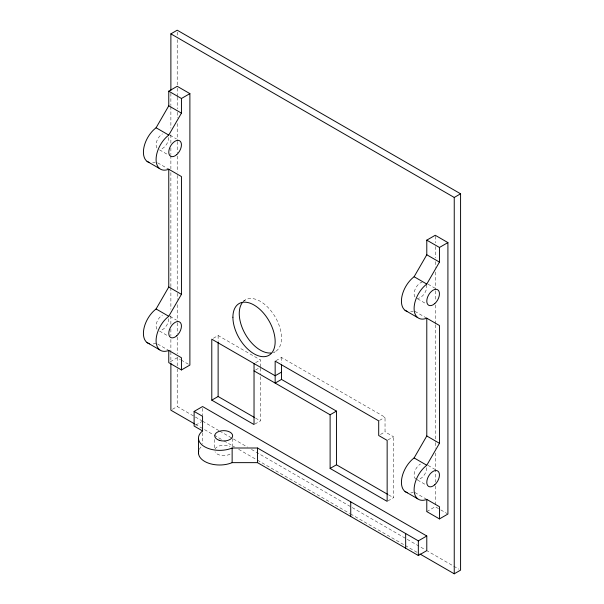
<?xml version="1.0" encoding="UTF-8"?>
<svg xmlns="http://www.w3.org/2000/svg" width="604" height="604" viewBox="0 0 604 604"><rect width="100%" height="100%" fill="white"/><g stroke="black" fill="none" stroke-linecap="round" stroke-linejoin="round"><path stroke-width="0.45" stroke-dasharray="3.02 2.27" d="M243.057 301.268L245.435 299.894M170.305 361.743L177.214 357.757L180.385 359.584M213.371 338.27L218.127 335.522L260.377 359.916L260.377 367.232M172.465 409.286L177.214 406.537L201.713 420.686M255.62 362.657L260.377 359.916M273.725 352.555L275.311 351.641M255.62 369.98L258.791 368.146M275.952 360.679L281.494 357.477L385.035 417.221L385.035 431.852L379.493 435.061M195.651 425.163L201.796 421.622M254.828 424.099L260.377 420.897L260.377 375.703M379.493 420.422L385.035 417.221M387.942 439.939L393.491 436.73L385.035 431.852M387.942 500.92L393.491 497.711L393.491 436.73M426.786 511.596L435.235 506.718L439.984 509.466M170.079 135.258L176.413 138.912M428.1 284.22L435.227 288.334M159.532 149.86L167.451 154.435M417.553 298.829L425.473 303.404M157.674 162.838L168.765 169.241M414.903 311.347L426.786 318.202M170.079 316.451L176.413 320.112M428.1 465.42L435.227 469.534M159.532 331.06L167.451 335.635M417.553 480.029L425.473 484.597M157.674 344.031L168.765 350.433M414.903 492.539L426.786 499.402M181.177 360.044L189.097 364.612M440.777 509.919L447.119 513.581M255.5 418.081L260.377 420.897M388.599 494.895L393.491 497.711M202.529 421.154L218.867 430.584M219.682 431.06L247.444 447.088M251.483 449.421L425.473 549.866M426.288 550.342L458.949 569.194M195.379 424.34L213.34 434.714M214.156 435.19L223.14 440.376M223.956 440.844L234.578 446.975M238.656 449.331L256.625 459.704M257.44 460.173L349.716 513.453M350.539 513.921L404.431 545.042M405.246 545.51L417.5 552.584M435.235 236.209L435.235 242.808M435.235 246.583L435.235 257.893M435.235 261.66L435.235 267.315M435.235 272.026L435.235 289.935M435.235 290.879L435.235 301.245M435.235 305.02L435.235 323.865M435.235 324.809L435.235 441.683M435.235 442.626L435.235 448.281M435.235 452.992L435.235 482.211M435.235 485.986L435.235 504.838M281.494 357.477L281.494 362.966M260.377 368.176L260.377 374.767M232.653 438.557L232.653 446.786M218.127 335.522L218.127 341.154M214.73 439.47L214.73 448.613M202.567 408.372L202.567 415.688M202.567 432.758L202.567 443.736M177.214 32.087L177.214 35.862M177.214 39.63L177.214 84.907M177.214 88.192L177.214 96.67M177.214 97.168L177.214 108.924M177.214 112.261L177.214 117.916M177.214 123.578L177.214 140.974M177.214 141.502L177.214 152.82M177.214 156.051L177.214 172.072M177.214 175.454L177.214 289.89M177.214 293.355L177.214 299.32M177.214 304.673L177.214 321.94M177.214 322.883L177.214 333.914M177.214 337.017L177.214 353.718M177.214 357.493L177.214 367.866M177.214 368.81L177.214 406.537M170.879 93.28L170.879 105.541M170.879 106.485L170.879 128.176M170.879 134.783L170.879 143.269M170.879 147.988L170.879 154.586M170.879 155.53L170.879 168.735M170.879 172.51L170.879 286.636M170.879 287.579L170.879 309.278M170.879 315.877L170.879 324.371M170.879 329.082L170.879 335.688M170.879 339.456L170.879 350.781M170.879 351.717L170.879 362.098M168.765 318.723A8.962 5.172 -60 0 1 160.785 330.403M156.942 329.21A8.962 5.172 -60 0 1 162.431 315.069M426.567 284.726A8.962 5.172 -60 0 1 424.302 293.733A8.962 5.172 -60 0 1 417.281 298.323M414.956 296.979A8.962 5.172 -60 0 1 415.416 288.599A8.962 5.172 -60 0 1 422.09 282.136M168.765 137.531A8.962 5.172 -60 0 1 160.785 149.203M156.942 148.018A8.962 5.172 -60 0 1 162.431 133.869M413.242 492.396A21.163 12.216 -60 0 1 410.712 492.955M413.242 311.203A21.163 12.216 -60 0 1 410.712 311.755M426.786 467.692A8.962 5.172 -60 0 1 417.281 479.516M415.967 479.115A8.962 5.172 -60 0 1 414.593 471.928A8.962 5.172 -60 0 1 420.444 464.031M199.29 449.436A21.163 12.216 0 0 1 201.857 446.16M156.089 343.117A21.163 12.216 -60 0 1 152.691 343.986M243.284 301.562A29.875 17.252 60 0 1 274.911 316.466A29.875 17.252 60 0 1 273.672 352.396M155.228 162.234A21.163 12.216 -60 0 1 152.691 162.793M230.026 454.102A8.962 5.172 0 0 1 215.032 451.784M215.032 449.104A8.962 5.172 0 0 1 230.026 446.786"/><path stroke-width="0.91" d="M149.611 162.589A21.163 12.216 -60 0 1 143.835 147.882A21.163 12.216 -60 0 1 156.089 127.769L168.765 105.821L168.765 91.181L177.214 86.304L189.89 93.62L189.89 365.073L181.442 369.95L168.765 362.634L168.765 350.433A21.163 12.216 -60 0 1 156.089 340.679A21.163 12.216 -60 0 1 168.765 316.285L181.442 294.337L181.442 176.557L168.765 169.241A21.163 12.216 -60 0 1 156.089 159.479A21.163 12.216 -60 0 1 168.765 135.092L181.442 113.137L181.442 98.497L168.765 91.181M149.611 343.789A21.163 12.216 -60 0 1 143.835 329.074A21.163 12.216 -60 0 1 156.089 308.969L168.765 287.013L168.765 169.241M407.632 311.551A21.163 12.216 -60 0 1 401.849 296.843A21.163 12.216 -60 0 1 414.11 276.738L426.786 254.782L426.786 240.15L435.235 235.266L447.911 242.589L447.911 514.034L439.463 518.919L426.786 511.596L426.786 499.402A21.163 12.216 -60 0 1 414.11 489.648A21.163 12.216 -60 0 1 426.786 465.254L439.463 443.298L439.463 325.518L426.786 318.202A21.163 12.216 -60 0 1 414.11 308.448A21.163 12.216 -60 0 1 426.786 284.054L439.463 262.098L439.463 247.466L426.786 240.15M407.632 492.751A21.163 12.216 -60 0 1 401.849 478.043A21.163 12.216 -60 0 1 414.11 457.938L426.786 435.982L426.786 318.202M170.879 90.449L170.879 33.862L177.214 30.2L460.58 193.801L460.58 570.138L454.246 573.8L419.946 553.996M181.442 98.497L189.89 93.62M170.879 33.862L454.246 197.463L460.58 193.801M439.463 247.466L447.911 242.589M281.494 364.793L281.494 372.109L275.16 375.771L275.16 361.132L378.7 420.882L378.7 435.514L387.149 440.391L387.149 501.373L330.116 468.447L336.451 464.786L336.451 411.12L281.502 379.425L275.167 383.087L275.16 375.771L211.785 339.184L211.785 400.165L218.127 396.503L254.684 417.613M426.786 535.99L418.338 540.867L257.493 448.009L232.14 448.009A21.163 12.216 0 0 1 204.681 446.786A21.163 12.216 0 0 1 202.567 430.931L194.118 426.054L194.118 411.415L202.567 406.537L426.786 535.99L426.786 550.629L418.338 555.506L257.493 462.641L232.14 462.641A21.163 12.216 0 0 1 208.591 463.208A21.163 12.216 0 0 1 198.746 450.841M330.116 468.447L330.116 414.782L336.451 411.12M168.765 105.821L181.442 113.137M426.786 254.782L439.463 262.098M156.089 127.769L168.765 135.092M414.11 276.738L426.786 284.054M147.021 161.328L159.69 168.644M405.035 310.297L417.711 317.613M168.765 287.013L181.442 294.337M426.786 435.982L439.463 443.298M156.089 308.969L168.765 316.285M414.11 457.938L426.786 465.254M254.035 370.894L330.116 414.782M168.765 350.433L181.442 357.757L181.442 369.95M426.786 499.402L439.463 506.718L439.463 518.919M147.021 342.528L159.69 349.844M405.035 491.49L417.711 498.806M336.451 464.786L387.783 494.419M211.785 400.165L254.035 424.559L254.035 363.578M194.118 411.415L202.567 416.299L202.567 430.931M194.564 423.872L170.879 410.199L170.879 363.042M281.494 372.109L281.502 379.425M454.246 197.463L454.246 573.8M418.338 540.867L418.338 555.506M405.661 533.551L405.661 548.19M350.735 501.841L350.735 516.48M257.493 448.009L257.493 462.641M232.14 448.009L232.14 462.641M218.127 342.091L218.127 396.503M198.542 439.085L198.542 453.717M270.939 352.985A29.875 17.252 60 0 1 245.435 334.389A29.875 17.252 60 0 1 242.083 303.004M176.745 335.824A8.962 5.172 -60 0 0 179.584 321.94A8.962 5.172 -60 0 0 168.984 331.339A8.962 5.172 -60 0 0 176.745 335.824M434.759 303.593A8.962 5.172 -60 0 0 437.606 289.709A8.962 5.172 -60 0 0 426.998 299.108A8.962 5.172 -60 0 0 434.759 303.593M176.745 154.624A8.962 5.172 -60 0 0 179.584 140.74A8.962 5.172 -60 0 0 168.984 150.147A8.962 5.172 -60 0 0 176.745 154.624M434.759 484.793A8.962 5.172 -60 0 0 437.606 470.909A8.962 5.172 -60 0 0 426.998 480.308A8.962 5.172 -60 0 0 434.759 484.793M232.91 317.228A29.875 17.252 60 0 0 264.597 356.647A29.875 17.252 60 0 0 264.597 314.397A29.875 17.252 60 0 0 232.91 317.228M219.207 440.293A8.962 5.172 0 0 0 232.653 435.809A8.962 5.172 0 0 0 219.207 431.331A8.962 5.172 0 0 0 219.207 440.293"/></g></svg>
